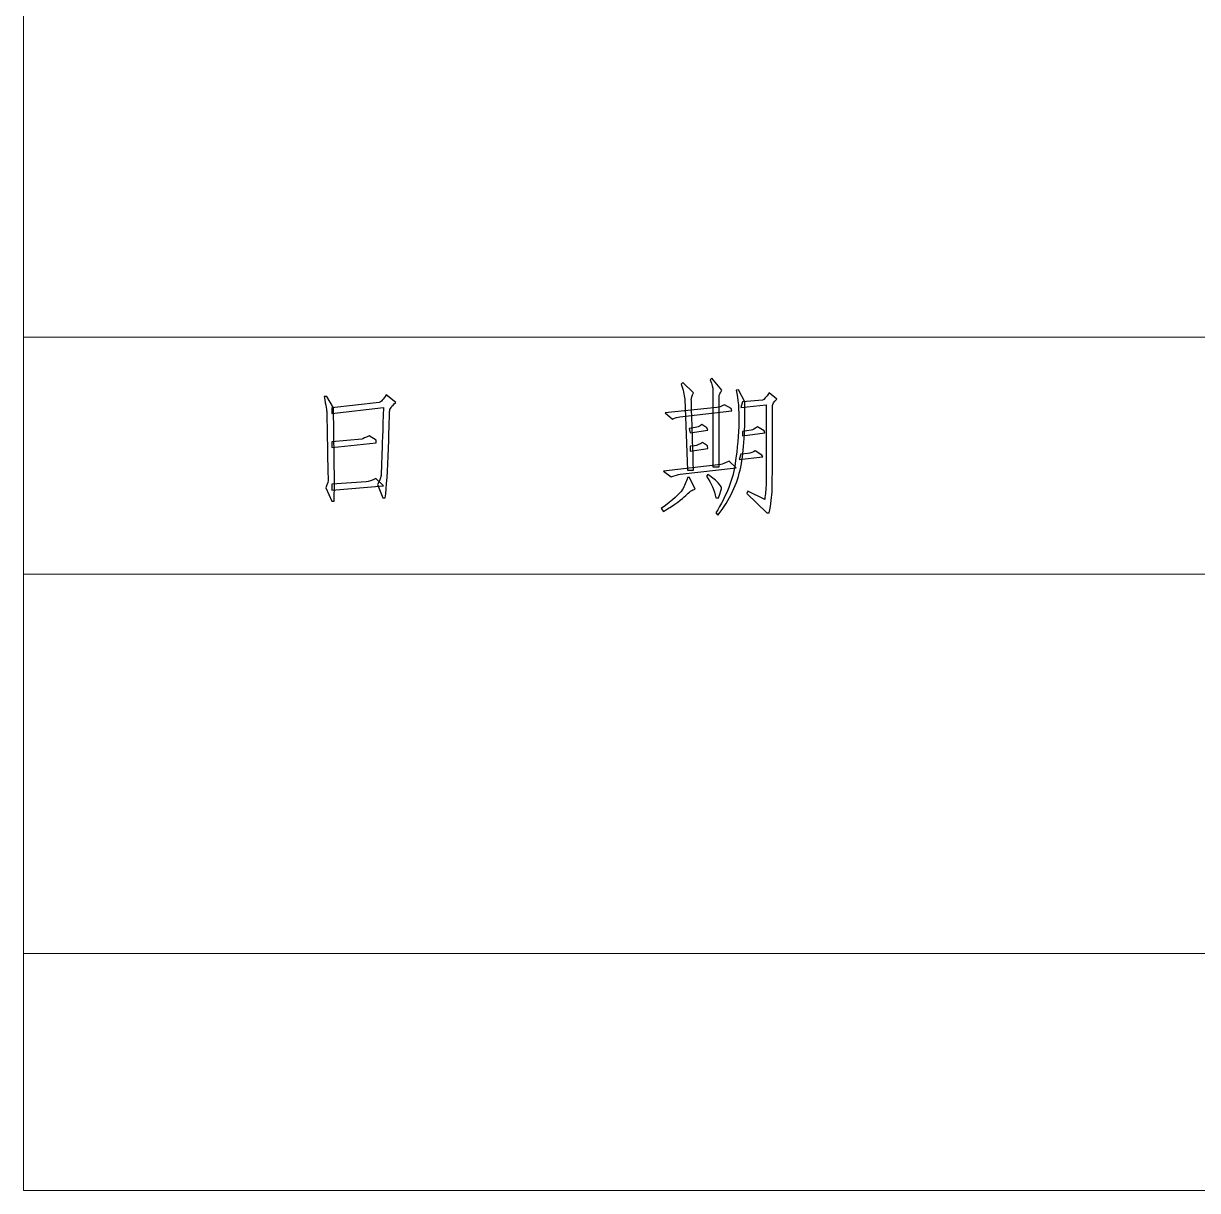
# Model space of a CAD drawing. Header units: millimetres. Extents: x -894 to 2281, y 379 to 1725.
# Drawn here: x -894.2 to -783, y 378.7 to 489.3 of the extents above; entities that cross this region are included whole.
import ezdxf

# ---------------------------------------------------------------- set-up
doc = ezdxf.new("R2010")
doc.units = ezdxf.units.MM
doc.layers.add('layer 1', color=7, linetype='Continuous')

msp = doc.modelspace()

# ---------------------------------------------------------------- linework, layer by layer
at = {"layer": 'layer 1', "color": 1, "lineweight": 9}
for points in [[(-894.236, 1713.062), (-894.236, 1713.062), (-894.236, 378.7), (-894.236, 378.7)], [(-773.752, 459.57), (-773.752, 459.57), (-894.236, 459.57), (-894.236, 459.57)], [(-773.752, 437.106), (-773.752, 437.106), (-894.236, 437.106), (-894.236, 437.106)], [(-773.752, 401.164), (-773.752, 401.164), (-894.236, 401.164), (-894.236, 401.164)], [(-894.236, 378.7), (-894.236, 378.7), (117.832, 378.7), (117.832, 378.7)]]:
    msp.add_open_spline(points, degree=3, dxfattribs=at)
at = {"layer": 'layer 1', "color": 1}
for points, knots in [([(-830.73, 454.292), (-830.871, 454.045), (-830.941, 453.818), (-830.941, 453.607), (-830.941, 453.607), (-830.941, 453.395), (-830.871, 451.185), (-830.73, 446.973), (-830.73, 446.973), (-830.73, 446.973), (-831.309, 446.973), (-831.309, 446.973), (-831.309, 446.973), (-831.309, 446.973), (-831.572, 453.712), (-831.572, 453.712), (-831.572, 453.712), (-831.608, 454.132), (-831.714, 454.606), (-831.889, 455.134), (-831.889, 455.134), (-831.889, 455.134), (-831.732, 455.291), (-831.732, 455.291), (-831.732, 455.291), (-831.732, 455.291), (-830.73, 454.292), (-830.73, 454.292)], [0, 0, 0, 0, 0.1428571, 0.1428571, 0.1428571, 0.1428571, 0.2857143, 0.2857143, 0.2857143, 0.2857143, 0.4285714, 0.4285714, 0.4285714, 0.4285714, 0.5714286, 0.5714286, 0.5714286, 0.5714286, 0.7142857, 0.7142857, 0.7142857, 0.7142857, 0.8571429, 0.8571429, 0.8571429, 0.8571429, 1, 1, 1, 1]), ([(-828.888, 447.287), (-828.888, 447.287), (-828.888, 454.555), (-828.888, 454.555), (-828.888, 454.555), (-828.888, 454.766), (-828.975, 455.098), (-829.15, 455.554), (-829.15, 455.554), (-829.15, 455.554), (-828.993, 455.711), (-828.993, 455.711), (-828.993, 455.711), (-828.993, 455.711), (-828.045, 454.555), (-828.045, 454.555), (-828.045, 454.555), (-828.22, 454.307), (-828.308, 454.108), (-828.308, 453.948), (-828.308, 453.948), (-828.308, 453.791), (-828.308, 451.571), (-828.308, 447.287), (-828.308, 447.287), (-828.308, 447.287), (-828.888, 447.287), (-828.888, 447.287)], [0, 0, 0, 0, 0.1428571, 0.1428571, 0.1428571, 0.1428571, 0.2857143, 0.2857143, 0.2857143, 0.2857143, 0.4285714, 0.4285714, 0.4285714, 0.4285714, 0.5714286, 0.5714286, 0.5714286, 0.5714286, 0.7142857, 0.7142857, 0.7142857, 0.7142857, 0.8571429, 0.8571429, 0.8571429, 0.8571429, 1, 1, 1, 1]), ([(-864.855, 452.87), (-864.855, 452.87), (-864.75, 445.814), (-864.75, 445.814), (-864.75, 445.814), (-864.75, 445.814), (-864.804, 444.023), (-864.804, 444.023), (-864.804, 444.023), (-864.804, 444.023), (-865.012, 444.023), (-865.012, 444.023), (-865.012, 444.023), (-865.012, 444.023), (-865.592, 445.288), (-865.592, 445.288), (-865.592, 445.288), (-865.417, 445.708), (-865.338, 445.98), (-865.356, 446.104), (-865.356, 446.104), (-865.374, 446.227), (-865.399, 447.296), (-865.435, 449.316), (-865.435, 449.316), (-865.471, 451.333), (-865.486, 452.387), (-865.486, 452.474), (-865.486, 452.474), (-865.486, 452.562), (-865.574, 453.063), (-865.752, 453.975), (-865.752, 453.975), (-865.752, 453.975), (-865.486, 453.975), (-865.486, 453.975), (-865.486, 453.975), (-865.486, 453.975), (-864.855, 452.87), (-864.855, 452.87)], [0, 0, 0, 0, 0.1, 0.1, 0.1, 0.1, 0.2, 0.2, 0.2, 0.2, 0.3, 0.3, 0.3, 0.3, 0.4, 0.4, 0.4, 0.4, 0.5, 0.5, 0.5, 0.5, 0.6, 0.6, 0.6, 0.6, 0.7, 0.7, 0.7, 0.7, 0.8, 0.8, 0.8, 0.8, 0.9, 0.9, 0.9, 0.9, 1, 1, 1, 1]), ([(-860.538, 453.395), (-860.362, 453.431), (-860.136, 453.676), (-859.855, 454.132), (-859.855, 454.132), (-859.855, 454.132), (-858.958, 453.395), (-858.958, 453.395), (-858.958, 453.395), (-859.345, 453.045), (-859.538, 452.764), (-859.538, 452.553), (-859.538, 452.553), (-859.538, 452.342), (-859.574, 451.176), (-859.644, 449.053), (-859.644, 449.053), (-859.713, 446.928), (-859.819, 445.358), (-859.958, 444.34), (-859.958, 444.34), (-859.958, 444.34), (-860.169, 444.34), (-860.169, 444.34), (-860.169, 444.34), (-860.169, 444.34), (-860.697, 445.603), (-860.697, 445.603), (-860.697, 445.603), (-860.486, 445.955), (-860.371, 446.218), (-860.353, 446.393), (-860.353, 446.393), (-860.335, 446.569), (-860.257, 448.745), (-860.118, 452.921), (-860.118, 452.921), (-860.118, 452.921), (-865.012, 452.342), (-865.012, 452.342), (-865.012, 452.342), (-865.012, 452.342), (-865.012, 452.87), (-865.012, 452.87), (-865.012, 452.87), (-865.012, 452.87), (-860.538, 453.395), (-860.538, 453.395)], [0, 0, 0, 0, 0.0833333, 0.0833333, 0.0833333, 0.0833333, 0.1666667, 0.1666667, 0.1666667, 0.1666667, 0.25, 0.25, 0.25, 0.25, 0.3333333, 0.3333333, 0.3333333, 0.3333333, 0.4166667, 0.4166667, 0.4166667, 0.4166667, 0.5, 0.5, 0.5, 0.5, 0.5833333, 0.5833333, 0.5833333, 0.5833333, 0.6666667, 0.6666667, 0.6666667, 0.6666667, 0.75, 0.75, 0.75, 0.75, 0.8333333, 0.8333333, 0.8333333, 0.8333333, 0.9166667, 0.9166667, 0.9166667, 0.9166667, 1, 1, 1, 1]), ([(-826.783, 447.604), (-826.572, 449.078), (-826.457, 450.394), (-826.439, 451.553), (-826.439, 451.553), (-826.423, 452.71), (-826.502, 453.712), (-826.677, 454.555), (-826.677, 454.555), (-826.677, 454.555), (-826.466, 454.606), (-826.466, 454.606), (-826.466, 454.606), (-826.466, 454.606), (-825.886, 453.449), (-825.886, 453.449), (-825.886, 453.449), (-825.817, 450.886), (-825.94, 448.824), (-826.255, 447.263), (-826.255, 447.263), (-826.572, 445.699), (-827.29, 444.183), (-828.414, 442.707), (-828.414, 442.707), (-828.414, 442.707), (-828.625, 442.918), (-828.625, 442.918), (-828.625, 442.918), (-827.607, 444.567), (-826.992, 446.131), (-826.783, 447.604)], [0, 0, 0, 0, 0.125, 0.125, 0.125, 0.125, 0.25, 0.25, 0.25, 0.25, 0.375, 0.375, 0.375, 0.375, 0.5, 0.5, 0.5, 0.5, 0.625, 0.625, 0.625, 0.625, 0.75, 0.75, 0.75, 0.75, 0.875, 0.875, 0.875, 0.875, 1, 1, 1, 1]), ([(-825.675, 444.76), (-825.675, 444.76), (-825.572, 444.971), (-825.572, 444.971), (-825.572, 444.971), (-825.572, 444.971), (-823.99, 444.183), (-823.99, 444.183), (-823.99, 444.183), (-823.921, 444.745), (-823.878, 445.183), (-823.86, 445.499), (-823.86, 445.499), (-823.842, 445.814), (-823.833, 448.377), (-823.833, 453.184), (-823.833, 453.184), (-823.833, 453.184), (-826.255, 452.921), (-826.255, 452.921), (-826.255, 452.921), (-826.255, 452.921), (-826.098, 453.449), (-826.098, 453.449), (-826.098, 453.449), (-826.098, 453.449), (-824.202, 453.607), (-824.202, 453.607), (-824.202, 453.607), (-824.062, 453.676), (-823.851, 453.905), (-823.57, 454.292), (-823.57, 454.292), (-823.57, 454.292), (-822.834, 453.712), (-822.834, 453.712), (-822.834, 453.712), (-823.114, 453.431), (-823.254, 453.229), (-823.254, 453.106), (-823.254, 453.106), (-823.254, 452.984), (-823.254, 451.789), (-823.254, 449.525), (-823.254, 449.525), (-823.254, 447.263), (-823.263, 445.805), (-823.281, 445.156), (-823.281, 445.156), (-823.299, 444.506), (-823.395, 443.761), (-823.57, 442.918), (-823.57, 442.918), (-823.57, 442.918), (-823.782, 442.918), (-823.782, 442.918), (-823.782, 442.918), (-823.782, 442.918), (-825.675, 444.76), (-825.675, 444.76)], [0, 0, 0, 0, 0.0666667, 0.0666667, 0.0666667, 0.0666667, 0.1333333, 0.1333333, 0.1333333, 0.1333333, 0.2, 0.2, 0.2, 0.2, 0.2666667, 0.2666667, 0.2666667, 0.2666667, 0.3333333, 0.3333333, 0.3333333, 0.3333333, 0.4, 0.4, 0.4, 0.4, 0.4666667, 0.4666667, 0.4666667, 0.4666667, 0.5333333, 0.5333333, 0.5333333, 0.5333333, 0.6, 0.6, 0.6, 0.6, 0.6666667, 0.6666667, 0.6666667, 0.6666667, 0.7333333, 0.7333333, 0.7333333, 0.7333333, 0.8, 0.8, 0.8, 0.8, 0.8666667, 0.8666667, 0.8666667, 0.8666667, 0.9333333, 0.9333333, 0.9333333, 0.9333333, 1, 1, 1, 1]), ([(-832.046, 452.027), (-832.224, 452.027), (-832.45, 451.958), (-832.731, 451.816), (-832.731, 451.816), (-832.731, 451.816), (-833.416, 452.396), (-833.416, 452.396), (-833.416, 452.396), (-833.416, 452.396), (-828.519, 452.921), (-828.519, 452.921), (-828.519, 452.921), (-828.344, 452.921), (-828.099, 453.009), (-827.782, 453.184), (-827.782, 453.184), (-827.782, 453.184), (-827.151, 452.816), (-827.151, 452.816), (-827.151, 452.816), (-827.151, 452.816), (-827.097, 452.607), (-827.097, 452.607), (-827.097, 452.607), (-827.097, 452.607), (-832.046, 452.027), (-832.046, 452.027)], [0, 0, 0, 0, 0.1428571, 0.1428571, 0.1428571, 0.1428571, 0.2857143, 0.2857143, 0.2857143, 0.2857143, 0.4285714, 0.4285714, 0.4285714, 0.4285714, 0.5714286, 0.5714286, 0.5714286, 0.5714286, 0.7142857, 0.7142857, 0.7142857, 0.7142857, 0.8571429, 0.8571429, 0.8571429, 0.8571429, 1, 1, 1, 1]), ([(-829.941, 451.291), (-829.941, 451.291), (-829.467, 450.974), (-829.467, 450.974), (-829.467, 450.974), (-829.467, 450.974), (-829.362, 450.763), (-829.362, 450.763), (-829.362, 450.763), (-829.362, 450.763), (-831.046, 450.5), (-831.046, 450.5), (-831.046, 450.5), (-831.046, 450.5), (-831.152, 450.922), (-831.152, 450.922), (-831.152, 450.922), (-831.152, 450.922), (-830.572, 451.025), (-830.572, 451.025), (-830.572, 451.025), (-830.397, 451.025), (-830.186, 451.115), (-829.941, 451.291)], [0, 0, 0, 0, 0.1666667, 0.1666667, 0.1666667, 0.1666667, 0.3333333, 0.3333333, 0.3333333, 0.3333333, 0.5, 0.5, 0.5, 0.5, 0.6666667, 0.6666667, 0.6666667, 0.6666667, 0.8333333, 0.8333333, 0.8333333, 0.8333333, 1, 1, 1, 1]), ([(-824.044, 450.711), (-824.044, 450.711), (-823.99, 450.5), (-823.99, 450.5), (-823.99, 450.5), (-823.99, 450.5), (-826.098, 450.237), (-826.098, 450.237), (-826.098, 450.237), (-826.098, 450.237), (-826.098, 450.657), (-826.098, 450.657), (-826.098, 450.657), (-826.098, 450.657), (-825.255, 450.763), (-825.255, 450.763), (-825.255, 450.763), (-825.114, 450.799), (-824.923, 450.904), (-824.676, 451.079), (-824.676, 451.079), (-824.676, 451.079), (-824.044, 450.711), (-824.044, 450.711)], [0, 0, 0, 0, 0.1666667, 0.1666667, 0.1666667, 0.1666667, 0.3333333, 0.3333333, 0.3333333, 0.3333333, 0.5, 0.5, 0.5, 0.5, 0.6666667, 0.6666667, 0.6666667, 0.6666667, 0.8333333, 0.8333333, 0.8333333, 0.8333333, 1, 1, 1, 1]), ([(-861.486, 450.237), (-861.486, 450.237), (-860.8, 449.815), (-860.8, 449.815), (-860.8, 449.815), (-860.8, 449.815), (-860.8, 449.552), (-860.8, 449.552), (-860.8, 449.552), (-860.8, 449.552), (-865.012, 449.132), (-865.012, 449.132), (-865.012, 449.132), (-865.012, 449.132), (-865.012, 449.657), (-865.012, 449.657), (-865.012, 449.657), (-865.012, 449.657), (-862.171, 449.92), (-862.171, 449.92), (-862.171, 449.92), (-862.065, 449.956), (-861.836, 450.062), (-861.486, 450.237)], [0, 0, 0, 0, 0.1666667, 0.1666667, 0.1666667, 0.1666667, 0.3333333, 0.3333333, 0.3333333, 0.3333333, 0.5, 0.5, 0.5, 0.5, 0.6666667, 0.6666667, 0.6666667, 0.6666667, 0.8333333, 0.8333333, 0.8333333, 0.8333333, 1, 1, 1, 1]), ([(-829.362, 449.026), (-829.362, 449.026), (-831.046, 448.763), (-831.046, 448.763), (-831.046, 448.763), (-831.046, 448.763), (-831.046, 449.237), (-831.046, 449.237), (-831.046, 449.237), (-831.046, 449.237), (-830.626, 449.289), (-830.626, 449.289), (-830.626, 449.289), (-830.379, 449.325), (-830.134, 449.431), (-829.887, 449.606), (-829.887, 449.606), (-829.887, 449.606), (-829.416, 449.289), (-829.416, 449.289), (-829.416, 449.289), (-829.416, 449.289), (-829.362, 449.026), (-829.362, 449.026)], [0, 0, 0, 0, 0.1666667, 0.1666667, 0.1666667, 0.1666667, 0.3333333, 0.3333333, 0.3333333, 0.3333333, 0.5, 0.5, 0.5, 0.5, 0.6666667, 0.6666667, 0.6666667, 0.6666667, 0.8333333, 0.8333333, 0.8333333, 0.8333333, 1, 1, 1, 1]), ([(-824.887, 448.815), (-824.887, 448.815), (-824.256, 448.395), (-824.256, 448.395), (-824.256, 448.395), (-824.256, 448.395), (-824.15, 448.235), (-824.15, 448.235), (-824.15, 448.235), (-824.15, 448.235), (-826.414, 447.973), (-826.414, 447.973), (-826.414, 447.973), (-826.414, 447.973), (-826.255, 448.498), (-826.255, 448.498), (-826.255, 448.498), (-826.255, 448.498), (-825.572, 448.552), (-825.572, 448.552), (-825.572, 448.552), (-825.325, 448.588), (-825.098, 448.676), (-824.887, 448.815)], [0, 0, 0, 0, 0.1666667, 0.1666667, 0.1666667, 0.1666667, 0.3333333, 0.3333333, 0.3333333, 0.3333333, 0.5, 0.5, 0.5, 0.5, 0.6666667, 0.6666667, 0.6666667, 0.6666667, 0.8333333, 0.8333333, 0.8333333, 0.8333333, 1, 1, 1, 1]), ([(-831.994, 446.605), (-832.17, 446.569), (-832.45, 446.481), (-832.837, 446.342), (-832.837, 446.342), (-832.837, 446.342), (-833.574, 446.867), (-833.574, 446.867), (-833.574, 446.867), (-833.574, 446.867), (-828.151, 447.499), (-828.151, 447.499), (-828.151, 447.499), (-828.012, 447.535), (-827.746, 447.64), (-827.36, 447.815), (-827.36, 447.815), (-827.36, 447.815), (-826.677, 447.184), (-826.677, 447.184), (-826.677, 447.184), (-826.677, 447.184), (-831.994, 446.605), (-831.994, 446.605)], [0, 0, 0, 0, 0.1666667, 0.1666667, 0.1666667, 0.1666667, 0.3333333, 0.3333333, 0.3333333, 0.3333333, 0.5, 0.5, 0.5, 0.5, 0.6666667, 0.6666667, 0.6666667, 0.6666667, 0.8333333, 0.8333333, 0.8333333, 0.8333333, 1, 1, 1, 1]), ([(-833.574, 443.075), (-833.574, 443.075), (-833.785, 443.341), (-833.785, 443.341), (-833.785, 443.341), (-832.695, 444.147), (-832.039, 444.736), (-831.81, 445.104), (-831.81, 445.104), (-831.581, 445.472), (-831.415, 445.868), (-831.309, 446.288), (-831.309, 446.288), (-831.309, 446.288), (-831.1, 446.288), (-831.1, 446.288), (-831.1, 446.288), (-831.1, 446.288), (-830.572, 445.183), (-830.572, 445.183), (-830.572, 445.183), (-830.853, 445.113), (-831.152, 444.911), (-831.469, 444.576), (-831.469, 444.576), (-831.783, 444.244), (-832.486, 443.743), (-833.574, 443.075)], [0, 0, 0, 0, 0.1428571, 0.1428571, 0.1428571, 0.1428571, 0.2857143, 0.2857143, 0.2857143, 0.2857143, 0.4285714, 0.4285714, 0.4285714, 0.4285714, 0.5714286, 0.5714286, 0.5714286, 0.5714286, 0.7142857, 0.7142857, 0.7142857, 0.7142857, 0.8571429, 0.8571429, 0.8571429, 0.8571429, 1, 1, 1, 1]), ([(-828.625, 444.34), (-828.73, 445.077), (-829.029, 445.762), (-829.519, 446.393), (-829.519, 446.393), (-829.519, 446.393), (-829.362, 446.551), (-829.362, 446.551), (-829.362, 446.551), (-828.906, 446.236), (-828.58, 445.971), (-828.389, 445.762), (-828.389, 445.762), (-828.196, 445.551), (-828.09, 445.403), (-828.072, 445.313), (-828.072, 445.313), (-828.054, 445.225), (-828.151, 444.902), (-828.362, 444.34), (-828.362, 444.34), (-828.362, 444.34), (-828.625, 444.34), (-828.625, 444.34)], [0, 0, 0, 0, 0.1666667, 0.1666667, 0.1666667, 0.1666667, 0.3333333, 0.3333333, 0.3333333, 0.3333333, 0.5, 0.5, 0.5, 0.5, 0.6666667, 0.6666667, 0.6666667, 0.6666667, 0.8333333, 0.8333333, 0.8333333, 0.8333333, 1, 1, 1, 1]), ([(-865.012, 445.657), (-865.012, 445.657), (-861.748, 445.868), (-861.748, 445.868), (-861.748, 445.868), (-861.504, 445.901), (-861.205, 446.007), (-860.854, 446.182), (-860.854, 446.182), (-860.854, 446.182), (-860.118, 445.499), (-860.118, 445.499), (-860.118, 445.499), (-860.118, 445.499), (-865.012, 445.077), (-865.012, 445.077), (-865.012, 445.077), (-865.012, 445.077), (-865.012, 445.657), (-865.012, 445.657)], [0, 0, 0, 0, 0.2, 0.2, 0.2, 0.2, 0.4, 0.4, 0.4, 0.4, 0.6, 0.6, 0.6, 0.6, 0.8, 0.8, 0.8, 0.8, 1, 1, 1, 1])]:
    msp.add_open_spline(points, degree=3, knots=knots, dxfattribs=at)

doc.saveas('drawing.dxf')
